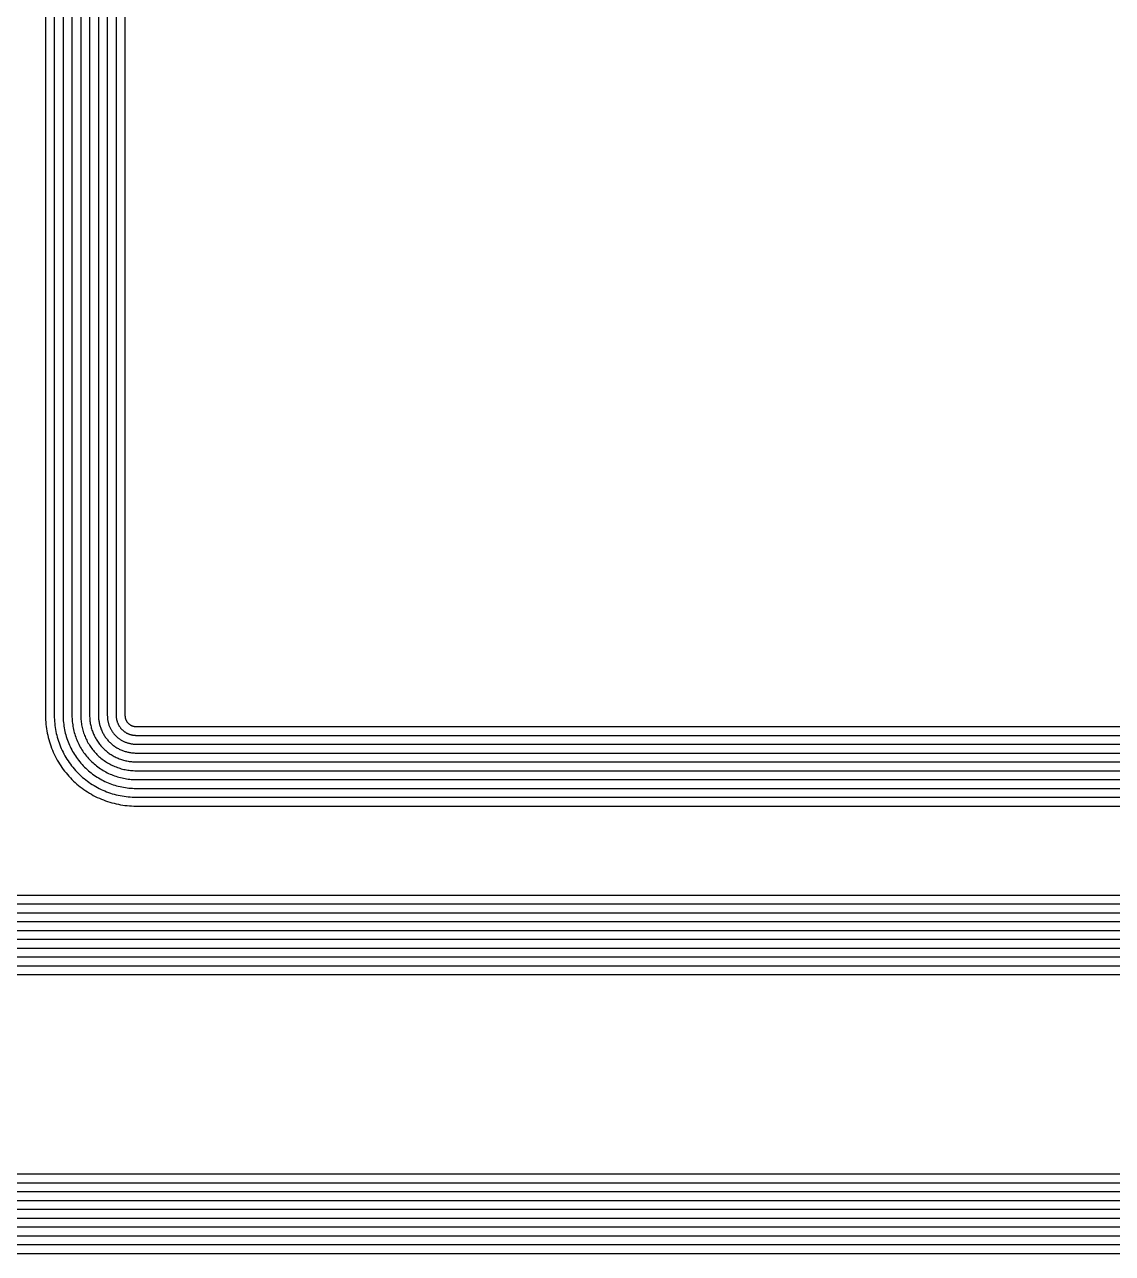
# Model space of a CAD drawing. Header units: metres. Extents: x 1.4 to 44.2, y 0.1 to 33.9.
# Drawn here: x 7.15 to 12.07, y 14.21 to 19.78 of the extents above; entities that cross this region are included whole.
import ezdxf

# ---------------------------------------------------------------- set-up
doc = ezdxf.new("R2010")
doc.units = ezdxf.units.M

msp = doc.modelspace()

# ---------------------------------------------------------------- linework, layer by layer
for points in [[(7.24, 25.4), (7.24, 16.65), (7.2401, 16.64), (7.2405, 16.6299), (7.2411, 16.6199), (7.242, 16.6098), (7.2431, 16.5998), (7.2445, 16.5899), (7.246, 16.5799), (7.2479, 16.57), (7.25, 16.5602), (7.2523, 16.5504), (7.2549, 16.5407), (7.2577, 16.531), (7.2607, 16.5214), (7.264, 16.5119), (7.2675, 16.5025), (7.2712, 16.4931), (7.2752, 16.4839), (7.2794, 16.4747), (7.2838, 16.4657), (7.2884, 16.4567), (7.2933, 16.4479), (7.2983, 16.4392), (7.3036, 16.4307), (7.3091, 16.4222), (7.3148, 16.4139), (7.3207, 16.4058), (7.3268, 16.3978), (7.3331, 16.3899), (7.3396, 16.3822), (7.3462, 16.3747), (7.3531, 16.3673), (7.3601, 16.3601), (7.3673, 16.3531), (7.3747, 16.3462), (7.3822, 16.3396), (7.3899, 16.3331), (7.3978, 16.3268), (7.4058, 16.3207), (7.4139, 16.3148), (7.4222, 16.3091), (7.4307, 16.3036), (7.4392, 16.2983), (7.4479, 16.2933), (7.4567, 16.2884), (7.4657, 16.2838), (7.4747, 16.2794), (7.4839, 16.2752), (7.4931, 16.2712), (7.5025, 16.2675), (7.5119, 16.264), (7.5214, 16.2607), (7.531, 16.2577), (7.5407, 16.2549), (7.5504, 16.2523), (7.5602, 16.25), (7.57, 16.2479), (7.5799, 16.246), (7.5899, 16.2445), (7.5998, 16.2431), (7.6098, 16.242), (7.6199, 16.2411), (7.6299, 16.2405), (7.64, 16.2401), (7.65, 16.24), (18.4, 16.24)], [(7.28, 25.4), (7.28, 16.65), (7.2801, 16.6409), (7.2805, 16.6319), (7.281, 16.6228), (7.2818, 16.6137), (7.2828, 16.6047), (7.284, 16.5957), (7.2855, 16.5868), (7.2871, 16.5778), (7.289, 16.5689), (7.2911, 16.5601), (7.2934, 16.5513), (7.2959, 16.5426), (7.2987, 16.534), (7.3016, 16.5254), (7.3048, 16.5169), (7.3082, 16.5084), (7.3118, 16.5001), (7.3155, 16.4918), (7.3195, 16.4837), (7.3237, 16.4756), (7.3281, 16.4676), (7.3327, 16.4598), (7.3374, 16.4521), (7.3424, 16.4445), (7.3475, 16.437), (7.3528, 16.4296), (7.3583, 16.4224), (7.364, 16.4153), (7.3698, 16.4083), (7.3759, 16.4015), (7.382, 16.3949), (7.3884, 16.3884), (7.3949, 16.382), (7.4015, 16.3759), (7.4083, 16.3698), (7.4153, 16.364), (7.4224, 16.3583), (7.4296, 16.3528), (7.437, 16.3475), (7.4445, 16.3424), (7.4521, 16.3374), (7.4598, 16.3327), (7.4676, 16.3281), (7.4756, 16.3237), (7.4837, 16.3195), (7.4918, 16.3155), (7.5001, 16.3118), (7.5084, 16.3082), (7.5169, 16.3048), (7.5254, 16.3016), (7.534, 16.2987), (7.5426, 16.2959), (7.5513, 16.2934), (7.5601, 16.2911), (7.5689, 16.289), (7.5778, 16.2871), (7.5868, 16.2855), (7.5957, 16.284), (7.6047, 16.2828), (7.6137, 16.2818), (7.6228, 16.281), (7.6319, 16.2805), (7.6409, 16.2801), (7.65, 16.28), (18.4, 16.28)], [(7.32, 25.4), (7.32, 16.65), (7.3201, 16.6419), (7.3204, 16.6338), (7.3209, 16.6257), (7.3216, 16.6177), (7.3225, 16.6096), (7.3236, 16.6016), (7.3249, 16.5936), (7.3264, 16.5856), (7.328, 16.5777), (7.3299, 16.5698), (7.332, 16.562), (7.3342, 16.5542), (7.3367, 16.5465), (7.3393, 16.5388), (7.3421, 16.5312), (7.3451, 16.5237), (7.3483, 16.5163), (7.3517, 16.5089), (7.3552, 16.5016), (7.359, 16.4945), (7.3629, 16.4874), (7.367, 16.4804), (7.3712, 16.4735), (7.3756, 16.4667), (7.3802, 16.46), (7.385, 16.4534), (7.3899, 16.447), (7.3949, 16.4407), (7.4001, 16.4345), (7.4055, 16.4284), (7.411, 16.4225), (7.4167, 16.4167), (7.4225, 16.411), (7.4284, 16.4055), (7.4345, 16.4001), (7.4407, 16.3949), (7.447, 16.3899), (7.4534, 16.385), (7.46, 16.3802), (7.4667, 16.3756), (7.4735, 16.3712), (7.4804, 16.367), (7.4874, 16.3629), (7.4945, 16.359), (7.5016, 16.3552), (7.5089, 16.3517), (7.5163, 16.3483), (7.5237, 16.3451), (7.5312, 16.3421), (7.5388, 16.3393), (7.5465, 16.3367), (7.5542, 16.3342), (7.562, 16.332), (7.5698, 16.3299), (7.5777, 16.328), (7.5856, 16.3264), (7.5936, 16.3249), (7.6016, 16.3236), (7.6096, 16.3225), (7.6177, 16.3216), (7.6257, 16.3209), (7.6338, 16.3204), (7.6419, 16.3201), (7.65, 16.32), (18.4, 16.32)], [(7.36, 25.4), (7.36, 16.65), (7.3601, 16.6429), (7.3604, 16.6358), (7.3608, 16.6287), (7.3614, 16.6216), (7.3622, 16.6145), (7.3632, 16.6075), (7.3643, 16.6004), (7.3656, 16.5934), (7.3671, 16.5865), (7.3687, 16.5795), (7.3705, 16.5727), (7.3725, 16.5658), (7.3746, 16.559), (7.377, 16.5523), (7.3794, 16.5456), (7.3821, 16.539), (7.3849, 16.5325), (7.3879, 16.526), (7.391, 16.5196), (7.3943, 16.5133), (7.3977, 16.5071), (7.4013, 16.5009), (7.405, 16.4949), (7.4089, 16.4889), (7.4129, 16.483), (7.4171, 16.4773), (7.4214, 16.4716), (7.4258, 16.466), (7.4304, 16.4606), (7.4351, 16.4553), (7.44, 16.45), (7.445, 16.445), (7.45, 16.44), (7.4553, 16.4351), (7.4606, 16.4304), (7.466, 16.4258), (7.4716, 16.4214), (7.4773, 16.4171), (7.483, 16.4129), (7.4889, 16.4089), (7.4949, 16.405), (7.5009, 16.4013), (7.5071, 16.3977), (7.5133, 16.3943), (7.5196, 16.391), (7.526, 16.3879), (7.5325, 16.3849), (7.539, 16.3821), (7.5456, 16.3794), (7.5523, 16.377), (7.559, 16.3746), (7.5658, 16.3725), (7.5727, 16.3705), (7.5795, 16.3687), (7.5865, 16.3671), (7.5934, 16.3656), (7.6004, 16.3643), (7.6075, 16.3632), (7.6145, 16.3622), (7.6216, 16.3614), (7.6287, 16.3608), (7.6358, 16.3604), (7.6429, 16.3601), (7.65, 16.36), (18.4, 16.36)], [(7.4, 25.4), (7.4, 16.65), (7.4001, 16.6439), (7.4003, 16.6377), (7.4007, 16.6316), (7.4012, 16.6255), (7.4019, 16.6194), (7.4027, 16.6133), (7.4037, 16.6073), (7.4048, 16.6012), (7.4061, 16.5952), (7.4075, 16.5893), (7.4091, 16.5833), (7.4108, 16.5774), (7.4126, 16.5716), (7.4146, 16.5658), (7.4168, 16.56), (7.419, 16.5543), (7.4215, 16.5487), (7.424, 16.5431), (7.4267, 16.5376), (7.4295, 16.5322), (7.4325, 16.5268), (7.4356, 16.5215), (7.4388, 16.5163), (7.4421, 16.5111), (7.4456, 16.5061), (7.4492, 16.5011), (7.4529, 16.4962), (7.4568, 16.4914), (7.4607, 16.4867), (7.4648, 16.4821), (7.469, 16.4776), (7.4732, 16.4732), (7.4776, 16.469), (7.4821, 16.4648), (7.4867, 16.4607), (7.4914, 16.4568), (7.4962, 16.4529), (7.5011, 16.4492), (7.5061, 16.4456), (7.5111, 16.4421), (7.5163, 16.4388), (7.5215, 16.4356), (7.5268, 16.4325), (7.5322, 16.4295), (7.5376, 16.4267), (7.5431, 16.424), (7.5487, 16.4215), (7.5543, 16.419), (7.56, 16.4168), (7.5658, 16.4146), (7.5716, 16.4126), (7.5774, 16.4108), (7.5833, 16.4091), (7.5893, 16.4075), (7.5952, 16.4061), (7.6012, 16.4048), (7.6073, 16.4037), (7.6133, 16.4027), (7.6194, 16.4019), (7.6255, 16.4012), (7.6316, 16.4007), (7.6377, 16.4003), (7.6439, 16.4001), (7.65, 16.4), (18.4, 16.4)], [(7.44, 25.4), (7.44, 16.65), (7.4401, 16.6449), (7.4403, 16.6397), (7.4406, 16.6346), (7.441, 16.6294), (7.4416, 16.6243), (7.4423, 16.6192), (7.4431, 16.6141), (7.444, 16.609), (7.4451, 16.604), (7.4463, 16.599), (7.4476, 16.594), (7.4491, 16.5891), (7.4506, 16.5841), (7.4523, 16.5793), (7.4541, 16.5744), (7.456, 16.5696), (7.458, 16.5649), (7.4602, 16.5602), (7.4624, 16.5556), (7.4648, 16.551), (7.4673, 16.5465), (7.4699, 16.5421), (7.4726, 16.5377), (7.4754, 16.5333), (7.4783, 16.5291), (7.4813, 16.5249), (7.4845, 16.5208), (7.4877, 16.5168), (7.491, 16.5128), (7.4944, 16.509), (7.4979, 16.5052), (7.5015, 16.5015), (7.5052, 16.4979), (7.509, 16.4944), (7.5128, 16.491), (7.5168, 16.4877), (7.5208, 16.4845), (7.5249, 16.4813), (7.5291, 16.4783), (7.5333, 16.4754), (7.5377, 16.4726), (7.5421, 16.4699), (7.5465, 16.4673), (7.551, 16.4648), (7.5556, 16.4624), (7.5602, 16.4602), (7.5649, 16.458), (7.5696, 16.456), (7.5744, 16.4541), (7.5793, 16.4523), (7.5841, 16.4506), (7.5891, 16.4491), (7.594, 16.4476), (7.599, 16.4463), (7.604, 16.4451), (7.609, 16.444), (7.6141, 16.4431), (7.6192, 16.4423), (7.6243, 16.4416), (7.6294, 16.441), (7.6346, 16.4406), (7.6397, 16.4403), (7.6449, 16.4401), (7.65, 16.44), (18.4, 16.44)], [(7.48, 25.4), (7.48, 16.65), (7.4801, 16.6458), (7.4802, 16.6417), (7.4805, 16.6375), (7.4808, 16.6333), (7.4813, 16.6292), (7.4819, 16.6251), (7.4825, 16.6209), (7.4833, 16.6168), (7.4841, 16.6128), (7.4851, 16.6087), (7.4862, 16.6047), (7.4873, 16.6007), (7.4886, 16.5967), (7.49, 16.5927), (7.4914, 16.5888), (7.493, 16.585), (7.4946, 16.5811), (7.4963, 16.5773), (7.4982, 16.5736), (7.5001, 16.5699), (7.5021, 16.5662), (7.5042, 16.5626), (7.5064, 16.5591), (7.5087, 16.5556), (7.511, 16.5521), (7.5135, 16.5487), (7.516, 16.5454), (7.5186, 16.5422), (7.5213, 16.539), (7.5241, 16.5358), (7.5269, 16.5328), (7.5298, 16.5298), (7.5328, 16.5269), (7.5358, 16.5241), (7.539, 16.5213), (7.5422, 16.5186), (7.5454, 16.516), (7.5487, 16.5135), (7.5521, 16.511), (7.5556, 16.5087), (7.5591, 16.5064), (7.5626, 16.5042), (7.5662, 16.5021), (7.5699, 16.5001), (7.5736, 16.4982), (7.5773, 16.4963), (7.5811, 16.4946), (7.585, 16.493), (7.5888, 16.4914), (7.5927, 16.49), (7.5967, 16.4886), (7.6007, 16.4873), (7.6047, 16.4862), (7.6087, 16.4851), (7.6128, 16.4841), (7.6168, 16.4833), (7.6209, 16.4825), (7.6251, 16.4819), (7.6292, 16.4813), (7.6333, 16.4808), (7.6375, 16.4805), (7.6417, 16.4802), (7.6458, 16.4801), (7.65, 16.48), (18.4, 16.48)], [(7.52, 25.4), (7.52, 16.65), (7.5201, 16.6468), (7.5202, 16.6436), (7.5204, 16.6404), (7.5206, 16.6373), (7.521, 16.6341), (7.5214, 16.6309), (7.5219, 16.6278), (7.5225, 16.6247), (7.5232, 16.6215), (7.5239, 16.6184), (7.5247, 16.6153), (7.5256, 16.6123), (7.5266, 16.6092), (7.5276, 16.6062), (7.5287, 16.6032), (7.5299, 16.6003), (7.5312, 16.5973), (7.5325, 16.5944), (7.5339, 16.5916), (7.5354, 16.5887), (7.5369, 16.5859), (7.5385, 16.5832), (7.5402, 16.5805), (7.5419, 16.5778), (7.5437, 16.5752), (7.5456, 16.5726), (7.5475, 16.57), (7.5495, 16.5675), (7.5516, 16.5651), (7.5537, 16.5627), (7.5559, 16.5604), (7.5581, 16.5581), (7.5604, 16.5559), (7.5627, 16.5537), (7.5651, 16.5516), (7.5675, 16.5495), (7.57, 16.5475), (7.5726, 16.5456), (7.5752, 16.5437), (7.5778, 16.5419), (7.5805, 16.5402), (7.5832, 16.5385), (7.5859, 16.5369), (7.5887, 16.5354), (7.5916, 16.5339), (7.5944, 16.5325), (7.5973, 16.5312), (7.6003, 16.5299), (7.6032, 16.5287), (7.6062, 16.5276), (7.6092, 16.5266), (7.6123, 16.5256), (7.6153, 16.5247), (7.6184, 16.5239), (7.6215, 16.5232), (7.6247, 16.5225), (7.6278, 16.5219), (7.6309, 16.5214), (7.6341, 16.521), (7.6373, 16.5206), (7.6404, 16.5204), (7.6436, 16.5202), (7.6468, 16.5201), (7.65, 16.52), (18.4, 16.52)], [(7.56, 25.4), (7.56, 16.65), (7.56, 16.6478), (7.5601, 16.6456), (7.5603, 16.6434), (7.5604, 16.6412), (7.5607, 16.639), (7.561, 16.6368), (7.5613, 16.6346), (7.5617, 16.6325), (7.5622, 16.6303), (7.5627, 16.6281), (7.5633, 16.626), (7.5639, 16.6239), (7.5646, 16.6218), (7.5653, 16.6197), (7.566, 16.6176), (7.5669, 16.6156), (7.5677, 16.6135), (7.5687, 16.6115), (7.5696, 16.6095), (7.5706, 16.6076), (7.5717, 16.6057), (7.5728, 16.6037), (7.574, 16.6019), (7.5752, 16.6), (7.5764, 16.5982), (7.5777, 16.5964), (7.5791, 16.5946), (7.5804, 16.5929), (7.5819, 16.5912), (7.5833, 16.5896), (7.5848, 16.588), (7.5864, 16.5864), (7.588, 16.5848), (7.5896, 16.5833), (7.5912, 16.5819), (7.5929, 16.5804), (7.5946, 16.5791), (7.5964, 16.5777), (7.5982, 16.5764), (7.6, 16.5752), (7.6019, 16.574), (7.6037, 16.5728), (7.6057, 16.5717), (7.6076, 16.5706), (7.6095, 16.5696), (7.6115, 16.5687), (7.6135, 16.5677), (7.6156, 16.5669), (7.6176, 16.566), (7.6197, 16.5653), (7.6218, 16.5646), (7.6239, 16.5639), (7.626, 16.5633), (7.6281, 16.5627), (7.6303, 16.5622), (7.6325, 16.5617), (7.6346, 16.5613), (7.6368, 16.561), (7.639, 16.5607), (7.6412, 16.5604), (7.6434, 16.5603), (7.6456, 16.5601), (7.6478, 16.56), (7.65, 16.56), (18.4, 16.56)], [(7.6, 25.4), (7.6, 16.65), (7.6, 16.6488), (7.6001, 16.6476), (7.6001, 16.6463), (7.6003, 16.6451), (7.6004, 16.6439), (7.6006, 16.6427), (7.6007, 16.6415), (7.601, 16.6403), (7.6012, 16.6391), (7.6015, 16.6379), (7.6018, 16.6367), (7.6022, 16.6355), (7.6025, 16.6343), (7.6029, 16.6332), (7.6034, 16.632), (7.6038, 16.6309), (7.6043, 16.6298), (7.6048, 16.6286), (7.6054, 16.6275), (7.6059, 16.6264), (7.6065, 16.6254), (7.6071, 16.6243), (7.6078, 16.6233), (7.6084, 16.6222), (7.6091, 16.6212), (7.6099, 16.6202), (7.6106, 16.6193), (7.6114, 16.6183), (7.6122, 16.6174), (7.613, 16.6164), (7.6138, 16.6155), (7.6147, 16.6147), (7.6155, 16.6138), (7.6164, 16.613), (7.6174, 16.6122), (7.6183, 16.6114), (7.6193, 16.6106), (7.6202, 16.6099), (7.6212, 16.6091), (7.6222, 16.6084), (7.6233, 16.6078), (7.6243, 16.6071), (7.6254, 16.6065), (7.6264, 16.6059), (7.6275, 16.6054), (7.6286, 16.6048), (7.6298, 16.6043), (7.6309, 16.6038), (7.632, 16.6034), (7.6332, 16.6029), (7.6343, 16.6025), (7.6355, 16.6022), (7.6367, 16.6018), (7.6379, 16.6015), (7.6391, 16.6012), (7.6403, 16.601), (7.6415, 16.6007), (7.6427, 16.6006), (7.6439, 16.6004), (7.6451, 16.6003), (7.6463, 16.6001), (7.6476, 16.6001), (7.6488, 16.6), (7.65, 16.6), (18.4, 16.6)], [(18.025, 15.8352), (5.4322, 15.8352)], [(18.025, 15.7552), (5.355, 15.7552)], [(18.025, 15.7952), (5.3945, 15.7952)], [(18.025, 15.7152), (5.315, 15.7152)], [(18.025, 15.6352), (5.235, 15.6352)], [(18.025, 15.6752), (5.275, 15.6752)], [(18.025, 15.5952), (5.195, 15.5952)], [(18.025, 15.5552), (5.155, 15.5552)], [(18.025, 15.4752), (5.075, 15.4752)], [(18.025, 15.5152), (5.115, 15.5152)], [(5.075, 14.5748), (17.8385, 14.5748)], [(5.115, 14.5348), (17.822, 14.5348)], [(5.155, 14.4948), (17.8054, 14.4948)], [(5.195, 14.4548), (17.7888, 14.4548)], [(5.235, 14.4148), (17.7723, 14.4148)], [(5.275, 14.3748), (17.7557, 14.3748)], [(5.315, 14.3348), (17.7391, 14.3348)], [(5.355, 14.2948), (17.7226, 14.2948)], [(5.3945, 14.2548), (17.706, 14.2548)], [(5.4322, 14.2148), (17.6894, 14.2148)]]:
    msp.add_lwpolyline(points)

doc.saveas('drawing.dxf')
